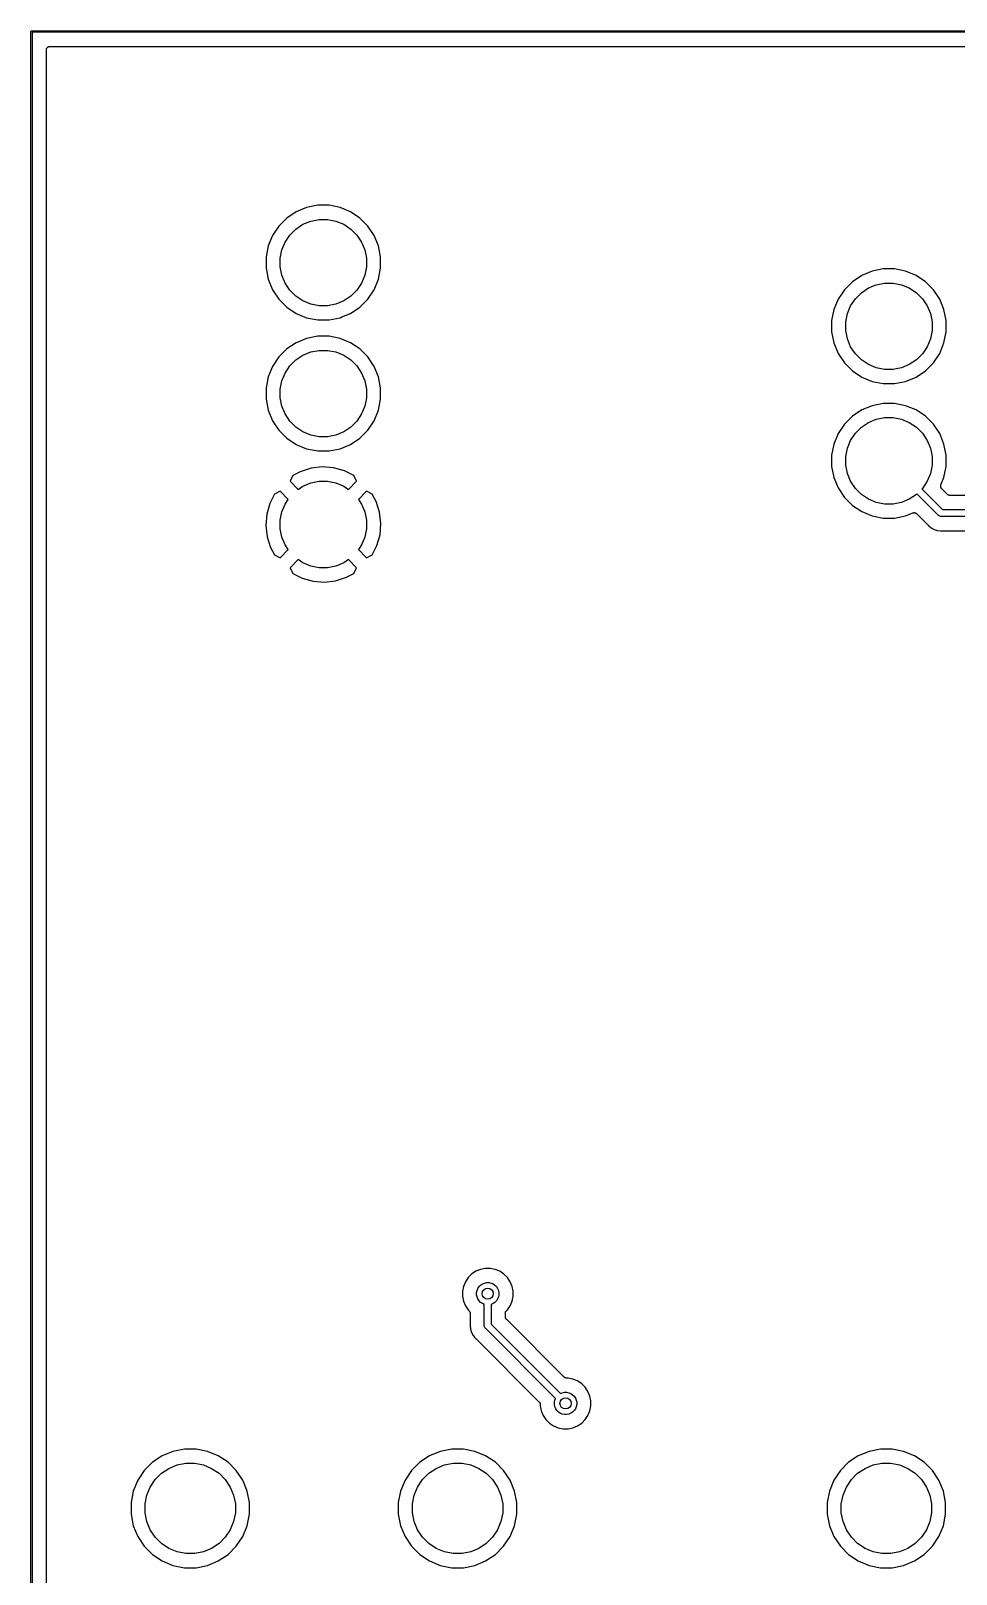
# Model space of a CAD drawing. Extents: x 19 to 115, y -142 to -17.
# Drawn here: x 19.4 to 52.6, y -72 to -16.7 of the extents above; entities that cross this region are included whole.
import ezdxf

# ---------------------------------------------------------------- set-up
doc = ezdxf.new("R2010")
doc.units = 0
doc.layers.add('BLACK', color=7, linetype='CONTINUOUS')

msp = doc.modelspace()

# ---------------------------------------------------------------- linework, layer by layer
at = {"layer": 'BLACK', "linetype": 'CONTINUOUS'}
for p, q in [((19.4049, -16.68), (19.4054, -16.6751)), ((19.405, -16.6812), (19.4049, -16.68)), ((19.405, -142.239), (19.405, -16.6812)), ((19.4054, -16.6751), (19.4068, -16.6704)), ((19.4068, -16.6704), (19.4091, -16.666)), ((19.4091, -16.666), (19.4122, -16.6622)), ((19.4122, -16.6622), (19.416, -16.6591)), ((19.416, -16.6591), (19.4204, -16.6568)), ((19.4204, -16.6568), (19.4251, -16.6554)), ((19.4251, -16.6554), (19.4288, -16.655)), ((19.4288, -16.655), (19.43, -16.6549)), ((19.4288, -16.655), (19.4288, -16.655)), ((19.43, -16.6549), (19.4312, -16.655)), ((19.4312, -16.655), (115.399, -16.655)), ((19.455, -16.705), (19.455, -142.215)), ((115.375, -16.705), (19.455, -16.705)), ((19.963, -17.3382), (19.9643, -17.3263)), ((19.963, -17.3391), (19.963, -17.3382)), ((19.963, -17.34), (19.963, -17.3391)), ((19.963, -17.3391), (19.963, -17.3391)), ((19.963, -17.3391), (19.963, -17.3391)), ((19.963, -134.458), (19.963, -17.34)), ((19.9643, -17.3263), (19.9656, -17.3145)), ((19.9656, -17.3145), (19.9657, -17.314)), ((19.9657, -17.314), (19.9658, -17.3136)), ((19.9658, -17.3136), (19.9694, -17.3022)), ((19.9694, -17.3022), (19.9729, -17.2908)), ((19.9729, -17.2908), (19.9731, -17.2904)), ((19.9731, -17.2904), (19.9733, -17.29)), ((19.9733, -17.29), (19.979, -17.2795)), ((19.979, -17.2795), (19.9847, -17.269)), ((19.9847, -17.269), (19.985, -17.2686)), ((19.985, -17.2686), (19.9852, -17.2682)), ((19.9852, -17.2682), (19.9929, -17.2591)), ((19.9929, -17.2591), (20.0005, -17.2499)), ((20.0005, -17.2499), (20.0009, -17.2496)), ((20.0009, -17.2496), (20.0011, -17.2493)), ((20.0011, -17.2493), (20.0105, -17.2418)), ((20.0105, -17.2418), (20.0197, -17.2342)), ((20.0197, -17.2342), (20.0201, -17.234)), ((20.0201, -17.234), (20.0205, -17.2337)), ((20.0205, -17.2337), (20.0311, -17.2282)), ((20.0311, -17.2282), (20.0416, -17.2226)), ((20.0416, -17.2226), (20.042, -17.2225)), ((20.042, -17.2225), (20.0424, -17.2222)), ((20.0424, -17.2222), (20.0539, -17.2189)), ((20.0539, -17.2189), (20.0653, -17.2154)), ((20.0653, -17.2154), (20.0658, -17.2154)), ((20.0658, -17.2154), (20.0662, -17.2152)), ((20.0662, -17.2152), (20.0781, -17.2142)), ((20.0781, -17.2142), (20.09, -17.213)), ((20.09, -17.213), (114.74, -17.213)), ((28.9352, -23.1462), (28.5981, -23.3714)), ((29.3097, -22.9911), (28.9352, -23.1462)), ((29.7073, -22.912), (29.3097, -22.9911)), ((30.1127, -22.912), (29.7073, -22.912)), ((30.5103, -22.9911), (30.1127, -22.912)), ((30.8848, -23.1462), (30.5103, -22.9911)), ((31.2219, -23.3714), (30.8848, -23.1462)), ((28.3114, -23.6581), (28.0862, -23.9952)), ((28.5981, -23.3714), (28.3114, -23.6581)), ((28.706, -23.9819), (28.9219, -23.766)), ((28.9219, -23.766), (29.1758, -23.5964)), ((29.1758, -23.5964), (29.4579, -23.4796)), ((29.4579, -23.4796), (29.7573, -23.42)), ((29.7573, -23.42), (30.0627, -23.42)), ((30.0627, -23.42), (30.3621, -23.4796)), ((30.3621, -23.4796), (30.6442, -23.5964)), ((30.6442, -23.5964), (30.8981, -23.766)), ((30.8981, -23.766), (31.114, -23.9819)), ((31.5086, -23.6581), (31.2219, -23.3714)), ((31.7338, -23.9952), (31.5086, -23.6581)), ((28.0862, -23.9952), (27.9311, -24.3697)), ((28.4196, -24.5179), (28.5364, -24.2358)), ((28.5364, -24.2358), (28.706, -23.9819)), ((31.114, -23.9819), (31.2836, -24.2358)), ((31.2836, -24.2358), (31.4004, -24.5179)), ((31.8889, -24.3697), (31.7338, -23.9952)), ((27.9311, -24.3697), (27.852, -24.7673)), ((27.852, -24.7673), (27.852, -25.1727)), ((28.36, -24.8173), (28.4196, -24.5179)), ((28.36, -25.1227), (28.36, -24.8173)), ((31.4004, -24.5179), (31.46, -24.8173)), ((31.46, -24.8173), (31.46, -25.1227)), ((31.968, -24.7673), (31.8889, -24.3697)), ((31.968, -25.1727), (31.968, -24.7673)), ((27.852, -25.1727), (27.9311, -25.5703)), ((28.4196, -25.4221), (28.36, -25.1227)), ((28.5364, -25.7042), (28.4196, -25.4221)), ((31.4004, -25.4221), (31.2836, -25.7042)), ((31.46, -25.1227), (31.4004, -25.4221)), ((31.8889, -25.5703), (31.968, -25.1727)), ((49.2452, -25.4312), (48.9081, -25.6564)), ((49.6197, -25.2761), (49.2452, -25.4312)), ((50.0173, -25.197), (49.6197, -25.2761)), ((50.4227, -25.197), (50.0173, -25.197)), ((50.8203, -25.2761), (50.4227, -25.197)), ((51.1948, -25.4312), (50.8203, -25.2761)), ((51.5319, -25.6564), (51.1948, -25.4312)), ((27.9311, -25.5703), (28.0862, -25.9448)), ((28.0862, -25.9448), (28.3114, -26.2819)), ((28.706, -25.9581), (28.5364, -25.7042)), ((28.9219, -26.174), (28.706, -25.9581)), ((31.114, -25.9581), (30.8981, -26.174)), ((31.2836, -25.7042), (31.114, -25.9581)), ((31.5086, -26.2819), (31.7338, -25.9448)), ((31.7338, -25.9448), (31.8889, -25.5703)), ((48.6214, -25.9431), (48.3962, -26.2802)), ((48.9081, -25.6564), (48.6214, -25.9431)), ((49.2319, -26.051), (49.4858, -25.8814)), ((49.4858, -25.8814), (49.7679, -25.7646)), ((49.7679, -25.7646), (50.0673, -25.705)), ((50.0673, -25.705), (50.3727, -25.705)), ((50.3727, -25.705), (50.6721, -25.7646)), ((50.6721, -25.7646), (50.9542, -25.8814)), ((50.9542, -25.8814), (51.2081, -26.051)), ((51.8186, -25.9431), (51.5319, -25.6564)), ((52.0438, -26.2802), (51.8186, -25.9431)), ((28.3114, -26.2819), (28.5981, -26.5686)), ((28.5981, -26.5686), (28.9352, -26.7938)), ((29.1758, -26.3436), (28.9219, -26.174)), ((29.4579, -26.4604), (29.1758, -26.3436)), ((29.7573, -26.52), (29.4579, -26.4604)), ((30.0627, -26.52), (29.7573, -26.52)), ((30.3621, -26.4604), (30.0627, -26.52)), ((30.6442, -26.3436), (30.3621, -26.4604)), ((30.8981, -26.174), (30.6442, -26.3436)), ((30.8848, -26.7938), (31.2219, -26.5686)), ((31.2219, -26.5686), (31.5086, -26.2819)), ((48.3962, -26.2802), (48.2411, -26.6547)), ((48.7296, -26.8029), (48.8464, -26.5208)), ((48.8464, -26.5208), (49.016, -26.2669)), ((49.016, -26.2669), (49.2319, -26.051)), ((51.2081, -26.051), (51.424, -26.2669)), ((51.424, -26.2669), (51.5936, -26.5208)), ((51.5936, -26.5208), (51.7104, -26.8029)), ((52.1989, -26.6547), (52.0438, -26.2802)), ((28.9352, -26.7938), (29.3097, -26.9489)), ((29.3097, -26.9489), (29.7073, -27.028)), ((29.7073, -27.028), (30.1127, -27.028)), ((30.1127, -27.028), (30.5103, -26.9489)), ((30.5103, -26.9489), (30.5741, -26.9225)), ((30.5741, -26.9225), (30.8848, -26.7938)), ((48.2411, -26.6547), (48.162, -27.0523)), ((48.162, -27.0523), (48.162, -27.4577)), ((48.67, -27.1023), (48.7296, -26.8029)), ((48.67, -27.4077), (48.67, -27.1023)), ((51.7104, -26.8029), (51.77, -27.1023)), ((51.77, -27.1023), (51.77, -27.4077)), ((52.278, -27.0523), (52.1989, -26.6547)), ((52.278, -27.4577), (52.278, -27.0523)), ((29.3097, -27.6911), (28.9352, -27.8462)), ((29.7073, -27.612), (29.3097, -27.6911)), ((30.1127, -27.612), (29.7073, -27.612)), ((30.5103, -27.6911), (30.1127, -27.612)), ((30.8848, -27.8462), (30.5103, -27.6911)), ((48.162, -27.4577), (48.2411, -27.8553)), ((48.7296, -27.7071), (48.67, -27.4077)), ((51.77, -27.4077), (51.7104, -27.7071)), ((52.1989, -27.8553), (52.278, -27.4577)), ((28.5981, -28.0714), (28.3114, -28.3581)), ((28.9352, -27.8462), (28.5981, -28.0714)), ((29.1758, -28.2964), (29.4579, -28.1796)), ((29.4579, -28.1796), (29.7573, -28.12)), ((29.7573, -28.12), (30.0627, -28.12)), ((30.0627, -28.12), (30.3621, -28.1796)), ((30.3621, -28.1796), (30.6442, -28.2964)), ((31.2219, -28.0714), (30.8848, -27.8462)), ((31.5086, -28.3581), (31.2219, -28.0714)), ((48.2411, -27.8553), (48.3962, -28.2298)), ((48.3962, -28.2298), (48.6214, -28.5669)), ((48.8464, -27.9892), (48.7296, -27.7071)), ((49.016, -28.2431), (48.8464, -27.9892)), ((49.2319, -28.459), (49.016, -28.2431)), ((51.424, -28.2431), (51.2081, -28.459)), ((51.5936, -27.9892), (51.424, -28.2431)), ((51.7104, -27.7071), (51.5936, -27.9892)), ((51.8186, -28.5669), (52.0438, -28.2298)), ((52.0438, -28.2298), (52.1989, -27.8553)), ((28.0862, -28.6952), (27.9311, -29.0697)), ((28.3114, -28.3581), (28.0862, -28.6952)), ((28.5364, -28.9358), (28.706, -28.6819)), ((28.706, -28.6819), (28.9219, -28.466)), ((28.9219, -28.466), (29.1758, -28.2964)), ((30.6442, -28.2964), (30.8981, -28.466)), ((30.8981, -28.466), (31.114, -28.6819)), ((31.114, -28.6819), (31.2836, -28.9358)), ((31.7338, -28.6952), (31.5086, -28.3581)), ((31.8889, -29.0697), (31.7338, -28.6952)), ((48.6214, -28.5669), (48.9081, -28.8536)), ((49.4858, -28.6286), (49.2319, -28.459)), ((49.7679, -28.7454), (49.4858, -28.6286)), ((50.0673, -28.805), (49.7679, -28.7454)), ((50.6721, -28.7454), (50.3727, -28.805)), ((50.9542, -28.6286), (50.6721, -28.7454)), ((51.2081, -28.459), (50.9542, -28.6286)), ((51.5319, -28.8536), (51.8186, -28.5669)), ((27.9311, -29.0697), (27.852, -29.4673)), ((28.36, -29.5173), (28.4196, -29.2179)), ((28.4196, -29.2179), (28.5364, -28.9358)), ((31.2836, -28.9358), (31.4004, -29.2179)), ((31.4004, -29.2179), (31.46, -29.5173)), ((31.968, -29.4673), (31.8889, -29.0697)), ((48.9081, -28.8536), (49.2452, -29.0788)), ((49.2452, -29.0788), (49.6197, -29.2339)), ((49.6197, -29.2339), (50.0173, -29.313)), ((50.0173, -29.313), (50.4227, -29.313)), ((50.3727, -28.805), (50.0673, -28.805)), ((50.4227, -29.313), (50.8203, -29.2339)), ((50.8203, -29.2339), (51.1948, -29.0788)), ((51.1948, -29.0788), (51.5319, -28.8536)), ((27.852, -29.4673), (27.852, -29.8727)), ((27.852, -29.8727), (27.9311, -30.2703)), ((28.36, -29.8227), (28.36, -29.5173)), ((28.4196, -30.1221), (28.36, -29.8227)), ((31.46, -29.8227), (31.4004, -30.1221)), ((31.46, -29.5173), (31.46, -29.8227)), ((31.8889, -30.2703), (31.968, -29.8727)), ((31.968, -29.8727), (31.968, -29.4673)), ((27.9311, -30.2703), (28.0862, -30.6448)), ((28.5364, -30.4042), (28.4196, -30.1221)), ((28.706, -30.6581), (28.5364, -30.4042)), ((31.2836, -30.4042), (31.114, -30.6581)), ((31.4004, -30.1221), (31.2836, -30.4042)), ((31.7338, -30.6448), (31.8889, -30.2703)), ((49.2452, -30.2612), (48.9081, -30.4864)), ((49.6197, -30.1061), (49.2452, -30.2612)), ((50.0173, -30.027), (49.6197, -30.1061)), ((50.4227, -30.027), (50.0173, -30.027)), ((50.8203, -30.1061), (50.4227, -30.027)), ((51.1948, -30.2612), (50.8203, -30.1061)), ((51.5319, -30.4864), (51.1948, -30.2612)), ((28.0862, -30.6448), (28.3114, -30.9819)), ((28.3114, -30.9819), (28.5981, -31.2686)), ((28.9219, -30.874), (28.706, -30.6581)), ((29.1758, -31.0436), (28.9219, -30.874)), ((30.8981, -30.874), (30.6442, -31.0436)), ((31.114, -30.6581), (30.8981, -30.874)), ((31.2219, -31.2686), (31.5086, -30.9819)), ((31.5086, -30.9819), (31.7338, -30.6448)), ((48.6214, -30.7731), (48.3962, -31.1102)), ((48.9081, -30.4864), (48.6214, -30.7731)), ((49.016, -31.0969), (49.2319, -30.881)), ((49.2319, -30.881), (49.4858, -30.7114)), ((49.4858, -30.7114), (49.7679, -30.5946)), ((49.7679, -30.5946), (50.0673, -30.535)), ((50.0673, -30.535), (50.3727, -30.535)), ((50.3727, -30.535), (50.6721, -30.5946)), ((50.6721, -30.5946), (50.9542, -30.7114)), ((50.9542, -30.7114), (51.2081, -30.881)), ((51.2081, -30.881), (51.424, -31.0969)), ((51.8186, -30.7731), (51.5319, -30.4864)), ((52.0438, -31.1102), (51.8186, -30.7731)), ((28.5981, -31.2686), (28.9352, -31.4938)), ((28.9352, -31.4938), (29.3097, -31.6489)), ((29.4579, -31.1604), (29.1758, -31.0436)), ((29.7573, -31.22), (29.4579, -31.1604)), ((30.0627, -31.22), (29.7573, -31.22)), ((30.3621, -31.1604), (30.0627, -31.22)), ((30.6442, -31.0436), (30.3621, -31.1604)), ((30.5103, -31.6489), (30.8848, -31.4938)), ((30.8848, -31.4938), (31.2219, -31.2686)), ((48.2411, -31.4847), (48.162, -31.8823)), ((48.3962, -31.1102), (48.2411, -31.4847)), ((48.7296, -31.6329), (48.8464, -31.3508)), ((48.8464, -31.3508), (49.016, -31.0969)), ((51.424, -31.0969), (51.5936, -31.3508)), ((51.5936, -31.3508), (51.7104, -31.6329)), ((52.1989, -31.4847), (52.0438, -31.1102)), ((52.278, -31.8823), (52.1989, -31.4847)), ((29.3097, -31.6489), (29.7073, -31.728)), ((29.7073, -31.728), (30.1127, -31.728)), ((30.1127, -31.728), (30.5103, -31.6489)), ((48.162, -31.8823), (48.162, -32.2877)), ((48.67, -31.9323), (48.7296, -31.6329)), ((48.67, -32.2377), (48.67, -31.9323)), ((51.7104, -31.6329), (51.77, -31.9323)), ((51.77, -31.9323), (51.77, -32.2377)), ((52.278, -32.2877), (52.278, -31.8823)), ((28.8196, -32.6152), (28.7172, -32.818)), ((29.0821, -32.4749), (28.8196, -32.6152)), ((29.4689, -32.3496), (29.0821, -32.4749)), ((29.8715, -32.3024), (29.4689, -32.3496)), ((30.2756, -32.3346), (29.8715, -32.3024)), ((30.6657, -32.4451), (30.2756, -32.3346)), ((31.0009, -32.6163), (30.6657, -32.4451)), ((31.1028, -32.818), (31.0009, -32.6163)), ((48.162, -32.2877), (48.2411, -32.6853)), ((48.7296, -32.5371), (48.67, -32.2377)), ((48.8464, -32.8192), (48.7296, -32.5371)), ((51.7104, -32.5371), (51.5936, -32.8192)), ((51.77, -32.2377), (51.7104, -32.5371)), ((52.1989, -32.6853), (52.278, -32.2877)), ((28.358, -33.1772), (28.1563, -33.279)), ((28.6486, -33.4678), (28.358, -33.1772)), ((28.7172, -32.818), (29.0078, -33.1086)), ((29.0078, -33.1086), (29.1758, -32.9964)), ((29.1758, -32.9964), (29.4579, -32.8796)), ((29.4579, -32.8796), (29.7573, -32.82)), ((29.7573, -32.82), (30.0627, -32.82)), ((30.0627, -32.82), (30.3621, -32.8796)), ((30.3621, -32.8796), (30.6442, -32.9964)), ((30.6442, -32.9964), (30.8122, -33.1086)), ((30.8122, -33.1086), (31.1028, -32.818)), ((31.462, -33.1772), (31.1714, -33.4678)), ((31.6648, -33.2796), (31.462, -33.1772)), ((48.2411, -32.6853), (48.3962, -33.0598)), ((48.3962, -33.0598), (48.6214, -33.3969)), ((49.016, -33.0731), (48.8464, -32.8192)), ((49.2319, -33.289), (49.016, -33.0731)), ((51.424, -33.0731), (51.4044, -33.0926)), ((51.4044, -33.0926), (52.1468, -33.835)), ((51.5936, -32.8192), (51.424, -33.0731)), ((52.0801, -32.996), (52.0814, -32.9842)), ((52.0802, -32.9966), (52.0801, -32.996)), ((52.0801, -32.9971), (52.0802, -32.9966)), ((52.0813, -33.0089), (52.0801, -32.9971)), ((52.0823, -33.0207), (52.0813, -33.0089)), ((52.0814, -32.9842), (52.0826, -32.9724)), ((52.0825, -33.0212), (52.0823, -33.0207)), ((52.0825, -33.0218), (52.0825, -33.0212)), ((52.0859, -33.0331), (52.0825, -33.0218)), ((52.0826, -32.9724), (52.0828, -32.9719)), ((52.0828, -32.9714), (52.0864, -32.9601)), ((52.0828, -32.9719), (52.0828, -32.9714)), ((52.0892, -33.0445), (52.0859, -33.0331)), ((52.0864, -32.9601), (52.0898, -32.9487)), ((52.0895, -33.045), (52.0892, -33.0445)), ((52.0896, -33.0455), (52.0895, -33.045)), ((52.0952, -33.056), (52.0896, -33.0455)), ((52.0898, -32.9487), (52.1989, -32.6853)), ((52.1006, -33.0665), (52.0952, -33.056)), ((52.101, -33.0669), (52.1006, -33.0665)), ((52.1012, -33.0674), (52.101, -33.0669)), ((52.1087, -33.0766), (52.1012, -33.0674)), ((52.1161, -33.0859), (52.1087, -33.0766)), ((52.1168, -33.0866), (52.1161, -33.0859)), ((52.1169, -33.0867), (52.1168, -33.0866)), ((52.1173, -33.0871), (52.1169, -33.0867)), ((52.1169, -33.0867), (52.1169, -33.0867)), ((52.32, -33.2898), (52.1173, -33.0871)), ((27.9851, -33.6143), (27.8746, -34.0044)), ((28.1563, -33.279), (27.9851, -33.6143)), ((28.4196, -33.9179), (28.5364, -33.6358)), ((28.5364, -33.6358), (28.6486, -33.4678)), ((31.1714, -33.4678), (31.2836, -33.6358)), ((31.2836, -33.6358), (31.4004, -33.9179)), ((31.8051, -33.5421), (31.6648, -33.2796)), ((31.9304, -33.9289), (31.8051, -33.5421)), ((48.6214, -33.3969), (48.9081, -33.6836)), ((48.9081, -33.6836), (49.2452, -33.9088)), ((49.4858, -33.4586), (49.2319, -33.289)), ((49.7679, -33.5754), (49.4858, -33.4586)), ((50.0673, -33.635), (49.7679, -33.5754)), ((50.3727, -33.635), (50.0673, -33.635)), ((50.6721, -33.5754), (50.3727, -33.635)), ((50.9542, -33.4586), (50.6721, -33.5754)), ((51.2081, -33.289), (50.9542, -33.4586)), ((51.2276, -33.2694), (51.2081, -33.289)), ((52.0023, -34.0441), (51.2276, -33.2694)), ((52.3291, -33.2972), (52.32, -33.2898)), ((52.3381, -33.3048), (52.3291, -33.2972)), ((52.3386, -33.3051), (52.3381, -33.3048)), ((52.3392, -33.3055), (52.3386, -33.3051)), ((52.3495, -33.3111), (52.3392, -33.3055)), ((52.3598, -33.3167), (52.3495, -33.3111)), ((52.3604, -33.3169), (52.3598, -33.3167)), ((52.361, -33.3172), (52.3604, -33.3169)), ((52.3722, -33.3207), (52.361, -33.3172)), ((52.3834, -33.3242), (52.3722, -33.3207)), ((52.3841, -33.3243), (52.3834, -33.3242)), ((52.3847, -33.3245), (52.3841, -33.3243)), ((52.3963, -33.3257), (52.3847, -33.3245)), ((52.408, -33.327), (52.3963, -33.3257)), ((52.4093, -33.327), (52.408, -33.327)), ((52.4094, -33.327), (52.4093, -33.327)), ((52.4098, -33.327), (52.4094, -33.327)), ((52.4094, -33.327), (52.4094, -33.327)), ((53.0371, -33.327), (52.4098, -33.327)), ((27.8746, -34.0044), (27.8424, -34.4085)), ((28.36, -34.2173), (28.4196, -33.9179)), ((28.36, -34.5227), (28.36, -34.2173)), ((31.4004, -33.9179), (31.46, -34.2173)), ((31.46, -34.2173), (31.46, -34.5227)), ((31.9776, -34.3315), (31.9304, -33.9289)), ((31.9454, -34.7356), (31.9776, -34.3315)), ((49.2452, -33.9088), (49.6197, -34.0639)), ((49.6197, -34.0639), (50.0173, -34.143)), ((50.0173, -34.143), (50.4227, -34.143)), ((50.4227, -34.143), (50.8203, -34.0639)), ((50.8203, -34.0639), (51.0837, -33.9548)), ((51.0837, -33.9548), (51.0843, -33.9546)), ((51.0843, -33.9546), (51.0843, -33.9545)), ((51.0843, -33.9545), (51.0844, -33.9545)), ((51.0844, -33.9545), (51.0854, -33.9541)), ((51.0854, -33.9541), (51.0968, -33.9508)), ((51.0968, -33.9508), (51.1081, -33.9475)), ((51.1081, -33.9475), (51.1086, -33.9474)), ((51.1086, -33.9474), (51.1092, -33.9473)), ((51.1092, -33.9473), (51.121, -33.9462)), ((51.121, -33.9462), (51.1328, -33.9451)), ((51.1328, -33.9451), (51.1333, -33.9452)), ((51.1333, -33.9452), (51.1339, -33.9451)), ((51.1339, -33.9451), (51.1456, -33.9464)), ((51.1456, -33.9464), (51.1574, -33.9476)), ((51.1574, -33.9476), (51.158, -33.9478)), ((51.158, -33.9478), (51.1585, -33.9479)), ((51.1585, -33.9479), (51.1698, -33.9514)), ((51.1698, -33.9514), (51.1811, -33.9549)), ((51.1811, -33.9549), (51.1816, -33.9551)), ((51.1816, -33.9551), (51.1822, -33.9553)), ((51.1822, -33.9553), (51.1926, -33.961)), ((51.1926, -33.961), (51.203, -33.9666)), ((51.203, -33.9666), (51.2034, -33.9669)), ((51.2034, -33.9669), (51.2039, -33.9672)), ((51.2039, -33.9672), (51.213, -33.9748)), ((51.213, -33.9748), (51.2221, -33.9823)), ((51.2221, -33.9823), (51.621, -34.3812)), ((52.0062, -34.0488), (52.0023, -34.0441)), ((52.011, -34.0527), (52.0062, -34.0488)), ((52.0252, -34.0644), (52.011, -34.0527)), ((52.0469, -34.076), (52.0252, -34.0644)), ((52.0705, -34.0832), (52.0469, -34.076)), ((52.0889, -34.085), (52.0705, -34.0832)), ((52.095, -34.0856), (52.0889, -34.085)), ((52.0889, -34.085), (52.0889, -34.085)), ((52.1011, -34.085), (52.095, -34.0856)), ((64.7832, -34.085), (52.1011, -34.085)), ((52.1468, -33.835), (64.8289, -33.835)), ((27.8424, -34.4085), (27.8896, -34.8111)), ((27.8896, -34.8111), (28.0149, -35.1979)), ((28.4196, -34.8221), (28.36, -34.5227)), ((28.5364, -35.1042), (28.4196, -34.8221)), ((31.4004, -34.8221), (31.2836, -35.1042)), ((31.46, -34.5227), (31.4004, -34.8221)), ((31.8349, -35.1257), (31.9454, -34.7356)), ((51.621, -34.3812), (51.6222, -34.3825)), ((51.6222, -34.3825), (51.6256, -34.3866)), ((51.6256, -34.3866), (51.6294, -34.3904)), ((51.6294, -34.3904), (51.6452, -34.4098)), ((51.6452, -34.4098), (51.7416, -34.4889)), ((51.7416, -34.4889), (51.8516, -34.5476)), ((51.8516, -34.5476), (51.9709, -34.5838)), ((51.9709, -34.5838), (52.0701, -34.5936)), ((52.0701, -34.5936), (52.0701, -34.5936)), ((52.0701, -34.5936), (52.095, -34.5961)), ((52.095, -34.5961), (52.1199, -34.5936)), ((52.1199, -34.5936), (52.1216, -34.5935)), ((52.1216, -34.5935), (52.127, -34.5935)), ((52.127, -34.5935), (52.1323, -34.593)), ((52.1323, -34.593), (64.5202, -34.593)), ((28.0149, -35.1979), (28.1552, -35.4604)), ((28.358, -35.5628), (28.6486, -35.2722)), ((28.6486, -35.2722), (28.5364, -35.1042)), ((31.2836, -35.1042), (31.1714, -35.2722)), ((31.1714, -35.2722), (31.462, -35.5628)), ((31.6637, -35.4609), (31.8349, -35.1257)), ((28.1552, -35.4604), (28.358, -35.5628)), ((29.0078, -35.6314), (28.7172, -35.922)), ((28.7172, -35.922), (28.8191, -36.1237)), ((29.1758, -35.7436), (29.0078, -35.6314)), ((29.4579, -35.8604), (29.1758, -35.7436)), ((29.7573, -35.92), (29.4579, -35.8604)), ((30.0627, -35.92), (29.7573, -35.92)), ((30.3621, -35.8604), (30.0627, -35.92)), ((30.6442, -35.7436), (30.3621, -35.8604)), ((30.8122, -35.6314), (30.6442, -35.7436)), ((31.1028, -35.922), (30.8122, -35.6314)), ((31.0004, -36.1248), (31.1028, -35.922)), ((31.462, -35.5628), (31.6637, -35.4609)), ((28.8191, -36.1237), (29.1543, -36.2949)), ((29.1543, -36.2949), (29.5444, -36.4054)), ((29.5444, -36.4054), (29.9485, -36.4376)), ((29.9485, -36.4376), (30.3511, -36.3904)), ((30.3511, -36.3904), (30.7379, -36.2651)), ((30.7379, -36.2651), (31.0004, -36.1248)), ((35.1087, -61.3972), (35.0093, -61.5459)), ((35.2352, -61.2707), (35.1087, -61.3972)), ((35.3839, -61.1713), (35.2352, -61.2707)), ((35.5491, -61.1029), (35.3839, -61.1713)), ((35.7246, -61.068), (35.5491, -61.1029)), ((35.9034, -61.068), (35.7246, -61.068)), ((36.0789, -61.1029), (35.9034, -61.068)), ((36.2441, -61.1713), (36.0789, -61.1029)), ((36.3928, -61.2707), (36.2441, -61.1713)), ((36.5193, -61.3972), (36.3928, -61.2707)), ((36.6187, -61.5459), (36.5193, -61.3972)), ((34.9409, -61.7111), (34.906, -61.8866)), ((34.906, -61.8866), (34.906, -62.0654)), ((35.0093, -61.5459), (34.9409, -61.7111)), ((35.414, -61.9366), (35.4294, -61.8593)), ((35.414, -62.0154), (35.414, -61.9366)), ((35.4294, -62.0927), (35.414, -62.0154)), ((35.4294, -61.8593), (35.4595, -61.7865)), ((35.4595, -61.7865), (35.5033, -61.721)), ((35.5033, -61.721), (35.559, -61.6653)), ((35.559, -61.6653), (35.6245, -61.6215)), ((35.6245, -61.6215), (35.6973, -61.5914)), ((35.6973, -61.5914), (35.7746, -61.576)), ((35.7746, -61.576), (35.8534, -61.576)), ((35.8534, -61.576), (35.9307, -61.5914)), ((35.9307, -61.5914), (36.0035, -61.6215)), ((36.0035, -61.6215), (36.069, -61.6653)), ((36.069, -61.6653), (36.1247, -61.721)), ((36.1247, -61.721), (36.1685, -61.7865)), ((36.1685, -61.7865), (36.1986, -61.8593)), ((36.1986, -61.8593), (36.214, -61.9366)), ((36.214, -62.0154), (36.1986, -62.0927)), ((36.214, -61.9366), (36.214, -62.0154)), ((36.6871, -61.7111), (36.6187, -61.5459)), ((36.722, -61.8866), (36.6871, -61.7111)), ((36.722, -62.0654), (36.722, -61.8866)), ((34.906, -62.0654), (34.9409, -62.2409)), ((34.9409, -62.2409), (35.0093, -62.4061)), ((35.0093, -62.4061), (35.1087, -62.5548)), ((35.1087, -62.5548), (35.1438, -62.5899)), ((35.4595, -62.1655), (35.4294, -62.0927)), ((35.5033, -62.231), (35.4595, -62.1655)), ((35.559, -62.2867), (35.5033, -62.231)), ((35.6245, -62.3305), (35.559, -62.2867)), ((35.689, -62.3572), (35.6245, -62.3305)), ((35.689, -63.1129), (35.689, -62.3572)), ((36.0035, -62.3305), (35.939, -62.3572)), ((35.939, -62.3572), (35.939, -63.0672)), ((36.069, -62.2867), (36.0035, -62.3305)), ((36.1247, -62.231), (36.069, -62.2867)), ((36.1685, -62.1655), (36.1247, -62.231)), ((36.1986, -62.0927), (36.1685, -62.1655)), ((36.4842, -62.5899), (36.5193, -62.5548)), ((36.5193, -62.5548), (36.6187, -62.4061)), ((36.6187, -62.4061), (36.6871, -62.2409)), ((36.6871, -62.2409), (36.722, -62.0654)), ((35.1438, -62.5899), (35.1441, -62.5902)), ((35.1441, -62.5902), (35.1441, -62.5902)), ((35.1441, -62.5902), (35.1441, -62.5902)), ((35.1441, -62.5902), (35.145, -62.5912)), ((35.145, -62.5912), (35.1524, -62.6004)), ((35.1524, -62.6004), (35.1598, -62.6094)), ((35.1598, -62.6094), (35.1601, -62.61)), ((35.1601, -62.61), (35.1605, -62.6105)), ((35.1605, -62.6105), (35.1659, -62.621)), ((35.1659, -62.621), (35.1714, -62.6313)), ((35.1714, -62.6313), (35.1716, -62.632)), ((35.1716, -62.632), (35.1719, -62.6325)), ((35.1719, -62.6325), (35.1752, -62.6438)), ((35.1752, -62.6438), (35.1786, -62.655)), ((35.1804, -63.0941), (35.1779, -63.119)), ((35.1779, -63.119), (35.1902, -63.2431)), ((35.1786, -62.655), (35.1786, -62.6557)), ((35.1786, -62.6557), (35.1788, -62.6564)), ((35.1788, -62.6564), (35.1799, -62.6681)), ((35.1799, -62.6681), (35.181, -62.6797)), ((35.181, -63.0834), (35.1804, -63.0888)), ((35.1804, -63.0888), (35.1804, -63.0941)), ((35.181, -62.6797), (35.181, -63.0817)), ((35.181, -63.0817), (35.181, -63.0834)), ((35.6884, -63.119), (35.689, -63.1129)), ((35.689, -63.1251), (35.6884, -63.119)), ((35.69, -63.1348), (35.689, -63.1251)), ((35.6908, -63.1435), (35.69, -63.1348)), ((35.939, -63.0672), (38.4269, -65.5551)), ((36.447, -62.6779), (36.4483, -62.6663)), ((36.447, -62.6792), (36.447, -62.6779)), ((36.447, -62.6793), (36.447, -62.6792)), ((36.447, -62.6797), (36.447, -62.6793)), ((36.447, -62.6793), (36.447, -62.6793)), ((36.447, -62.8042), (36.447, -62.6797)), ((36.4481, -62.8159), (36.447, -62.8042)), ((36.4492, -62.8276), (36.4481, -62.8159)), ((36.4483, -62.6663), (36.4495, -62.6546)), ((36.4494, -62.8282), (36.4492, -62.8276)), ((36.4494, -62.8289), (36.4494, -62.8282)), ((36.4528, -62.8401), (36.4494, -62.8289)), ((36.4495, -62.6546), (36.4497, -62.654)), ((36.4497, -62.654), (36.4498, -62.6533)), ((36.4498, -62.6533), (36.4533, -62.6421)), ((36.4561, -62.8514), (36.4528, -62.8401)), ((36.4533, -62.6421), (36.4568, -62.6309)), ((36.4564, -62.852), (36.4561, -62.8514)), ((36.4566, -62.8526), (36.4564, -62.852)), ((36.4621, -62.863), (36.4566, -62.8526)), ((36.4568, -62.6309), (36.4571, -62.6303)), ((36.4571, -62.6303), (36.4573, -62.6297)), ((36.4573, -62.6297), (36.4629, -62.6194)), ((36.4675, -62.8734), (36.4621, -62.863)), ((36.4629, -62.6194), (36.4685, -62.6091)), ((36.4679, -62.8739), (36.4675, -62.8734)), ((36.4682, -62.8745), (36.4679, -62.8739)), ((36.4756, -62.8836), (36.4682, -62.8745)), ((36.4685, -62.6091), (36.4689, -62.6085)), ((36.4689, -62.6085), (36.4692, -62.608)), ((36.4692, -62.608), (36.4767, -62.599)), ((36.483, -62.8927), (36.4756, -62.8836)), ((36.4767, -62.599), (36.4842, -62.5899)), ((36.4839, -62.8937), (36.483, -62.8927)), ((36.4842, -62.894), (36.4839, -62.8937)), ((36.4839, -62.8937), (36.4839, -62.8937)), ((36.4839, -62.8937), (36.4839, -62.8937)), ((38.558, -64.9678), (36.4842, -62.894)), ((35.1902, -63.2431), (35.2264, -63.3624)), ((35.2264, -63.3624), (35.2851, -63.4724)), ((35.2851, -63.4724), (35.3484, -63.5494)), ((35.3484, -63.5494), (35.3484, -63.5495)), ((35.3484, -63.5495), (35.3642, -63.5688)), ((35.3642, -63.5688), (35.3836, -63.5846)), ((35.3836, -63.5846), (35.3849, -63.5858)), ((35.3849, -63.5858), (35.3887, -63.5896)), ((35.3887, -63.5896), (35.3928, -63.593)), ((35.3928, -63.593), (37.6628, -65.863)), ((35.698, -63.1671), (35.6908, -63.1435)), ((35.7096, -63.1888), (35.698, -63.1671)), ((35.7213, -63.203), (35.7096, -63.1888)), ((35.7252, -63.2078), (35.7213, -63.203)), ((35.7299, -63.2117), (35.7252, -63.2078)), ((38.2501, -65.7319), (35.7299, -63.2117)), ((38.5671, -64.9752), (38.558, -64.9678)), ((38.5761, -64.9828), (38.5671, -64.9752)), ((38.5766, -64.9831), (38.5761, -64.9828)), ((38.5772, -64.9835), (38.5766, -64.9831)), ((38.5875, -64.9891), (38.5772, -64.9835)), ((38.5978, -64.9947), (38.5875, -64.9891)), ((38.5984, -64.9949), (38.5978, -64.9947)), ((38.599, -64.9952), (38.5984, -64.9949)), ((38.6101, -64.9987), (38.599, -64.9952)), ((38.6214, -65.0022), (38.6101, -64.9987)), ((38.6221, -65.0023), (38.6214, -65.0022)), ((38.6227, -65.0025), (38.6221, -65.0023)), ((38.6343, -65.0037), (38.6227, -65.0025)), ((38.646, -65.005), (38.6343, -65.0037)), ((38.6473, -65.005), (38.646, -65.005)), ((38.6474, -65.005), (38.6473, -65.005)), ((38.6478, -65.005), (38.6474, -65.005)), ((38.6474, -65.005), (38.6474, -65.005)), ((38.6974, -65.005), (38.6478, -65.005)), ((38.8729, -65.0399), (38.6974, -65.005)), ((39.0381, -65.1083), (38.8729, -65.0399)), ((39.1868, -65.2077), (39.0381, -65.1083)), ((39.3133, -65.3342), (39.1868, -65.2077)), ((39.4127, -65.4829), (39.3133, -65.3342)), ((37.6628, -65.863), (37.6631, -65.8633)), ((37.6631, -65.8633), (37.6631, -65.8633)), ((37.6631, -65.8633), (37.6631, -65.8633)), ((37.6631, -65.8633), (37.664, -65.8643)), ((37.664, -65.8643), (37.6714, -65.8735)), ((37.6714, -65.8735), (37.6788, -65.8825)), ((37.6788, -65.8825), (37.6791, -65.8831)), ((37.6791, -65.8831), (37.6795, -65.8836)), ((37.6795, -65.8836), (37.6849, -65.8941)), ((37.6849, -65.8941), (37.6904, -65.9044)), ((37.6904, -65.9044), (37.6906, -65.905)), ((37.6906, -65.905), (37.6909, -65.9056)), ((37.6909, -65.9056), (37.6942, -65.9169)), ((38.208, -65.8736), (38.2234, -65.7963)), ((38.208, -65.9524), (38.208, -65.8736)), ((38.2234, -65.7963), (38.2501, -65.7319)), ((38.4269, -65.5551), (38.4913, -65.5284)), ((38.4913, -65.5284), (38.5686, -65.513)), ((38.5686, -65.513), (38.6474, -65.513)), ((38.6474, -65.513), (38.7247, -65.5284)), ((38.7247, -65.5284), (38.7975, -65.5585)), ((38.7975, -65.5585), (38.863, -65.6023)), ((38.863, -65.6023), (38.9187, -65.658)), ((38.9187, -65.658), (38.9625, -65.7235)), ((38.9625, -65.7235), (38.9926, -65.7963)), ((38.9926, -65.7963), (39.008, -65.8736)), ((39.008, -65.8736), (39.008, -65.9524)), ((39.4811, -65.6481), (39.4127, -65.4829)), ((39.516, -65.8236), (39.4811, -65.6481)), ((39.516, -66.0024), (39.516, -65.8236)), ((37.6942, -65.9169), (37.6976, -65.9281)), ((37.6976, -65.9281), (37.6976, -65.9288)), ((37.6976, -65.9288), (37.6978, -65.9294)), ((37.6978, -65.9294), (37.6989, -65.9411)), ((37.6989, -65.9411), (37.7, -65.9528)), ((37.7, -65.9528), (37.7, -66.0024)), ((37.7, -66.0024), (37.7349, -66.1779)), ((37.7349, -66.1779), (37.8033, -66.3431)), ((37.8033, -66.3431), (37.9027, -66.4918)), ((38.2234, -66.0297), (38.208, -65.9524)), ((38.2535, -66.1025), (38.2234, -66.0297)), ((38.2973, -66.168), (38.2535, -66.1025)), ((38.353, -66.2237), (38.2973, -66.168)), ((38.4185, -66.2675), (38.353, -66.2237)), ((38.4913, -66.2976), (38.4185, -66.2675)), ((38.5686, -66.313), (38.4913, -66.2976)), ((38.6474, -66.313), (38.5686, -66.313)), ((38.7247, -66.2976), (38.6474, -66.313)), ((38.7975, -66.2675), (38.7247, -66.2976)), ((38.863, -66.2237), (38.7975, -66.2675)), ((38.9187, -66.168), (38.863, -66.2237)), ((38.9625, -66.1025), (38.9187, -66.168)), ((38.9926, -66.0297), (38.9625, -66.1025)), ((39.008, -65.9524), (38.9926, -66.0297)), ((39.3133, -66.4918), (39.4127, -66.3431)), ((39.4127, -66.3431), (39.4811, -66.1779)), ((39.4811, -66.1779), (39.516, -66.0024)), ((37.9027, -66.4918), (38.0292, -66.6183)), ((38.0292, -66.6183), (38.1779, -66.7177)), ((38.1779, -66.7177), (38.3431, -66.7861)), ((38.3431, -66.7861), (38.5186, -66.821)), ((38.5186, -66.821), (38.6974, -66.821)), ((38.6974, -66.821), (38.8729, -66.7861)), ((38.8729, -66.7861), (39.0381, -66.7177)), ((39.0381, -66.7177), (39.1868, -66.6183)), ((39.1868, -66.6183), (39.3133, -66.4918)), ((24.9204, -67.552), (24.5093, -67.6338)), ((25.3396, -67.552), (24.9204, -67.552)), ((25.7507, -67.6338), (25.3396, -67.552)), ((34.5204, -67.552), (34.1093, -67.6338)), ((34.9396, -67.552), (34.5204, -67.552)), ((35.3507, -67.6338), (34.9396, -67.552)), ((49.9204, -67.552), (49.5093, -67.6338)), ((50.3396, -67.552), (49.9204, -67.552)), ((50.7507, -67.6338), (50.3396, -67.552)), ((23.7735, -68.0271), (23.4771, -68.3235)), ((24.122, -67.7942), (23.7735, -68.0271)), ((24.5093, -67.6338), (24.122, -67.7942)), ((24.3626, -68.2444), (24.6575, -68.1223)), ((24.6575, -68.1223), (24.9704, -68.06)), ((24.9704, -68.06), (25.2896, -68.06)), ((25.2896, -68.06), (25.6025, -68.1223)), ((25.6025, -68.1223), (25.8974, -68.2444)), ((26.138, -67.7942), (25.7507, -67.6338)), ((26.4865, -68.0271), (26.138, -67.7942)), ((26.7829, -68.3235), (26.4865, -68.0271)), ((33.3735, -68.0271), (33.0771, -68.3235)), ((33.722, -67.7942), (33.3735, -68.0271)), ((34.1093, -67.6338), (33.722, -67.7942)), ((33.9626, -68.2444), (34.2575, -68.1223)), ((34.2575, -68.1223), (34.5704, -68.06)), ((34.5704, -68.06), (34.8896, -68.06)), ((34.8896, -68.06), (35.2025, -68.1223)), ((35.2025, -68.1223), (35.4974, -68.2444)), ((35.738, -67.7942), (35.3507, -67.6338)), ((36.0865, -68.0271), (35.738, -67.7942)), ((36.3829, -68.3235), (36.0865, -68.0271)), ((48.7735, -68.0271), (48.4771, -68.3235)), ((49.122, -67.7942), (48.7735, -68.0271)), ((49.5093, -67.6338), (49.122, -67.7942)), ((49.3626, -68.2444), (49.6575, -68.1223)), ((49.6575, -68.1223), (49.9704, -68.06)), ((49.9704, -68.06), (50.2896, -68.06)), ((50.2896, -68.06), (50.6025, -68.1223)), ((50.6025, -68.1223), (50.8974, -68.2444)), ((51.138, -67.7942), (50.7507, -67.6338)), ((51.4865, -68.0271), (51.138, -67.7942)), ((51.7829, -68.3235), (51.4865, -68.0271)), ((23.2442, -68.672), (23.0838, -69.0593)), ((23.4771, -68.3235), (23.2442, -68.672)), ((23.6944, -68.9126), (23.8717, -68.6473)), ((23.8717, -68.6473), (24.0973, -68.4217)), ((24.0973, -68.4217), (24.3626, -68.2444)), ((25.8974, -68.2444), (26.1627, -68.4217)), ((26.1627, -68.4217), (26.3883, -68.6473)), ((26.3883, -68.6473), (26.5656, -68.9126)), ((27.0158, -68.672), (26.7829, -68.3235)), ((27.1762, -69.0593), (27.0158, -68.672)), ((32.8442, -68.672), (32.6838, -69.0593)), ((33.0771, -68.3235), (32.8442, -68.672)), ((33.2944, -68.9126), (33.4717, -68.6473)), ((33.4717, -68.6473), (33.6973, -68.4217)), ((33.6973, -68.4217), (33.9626, -68.2444)), ((35.4974, -68.2444), (35.7627, -68.4217)), ((35.7627, -68.4217), (35.9883, -68.6473)), ((35.9883, -68.6473), (36.1656, -68.9126)), ((36.6158, -68.672), (36.3829, -68.3235)), ((36.7762, -69.0593), (36.6158, -68.672)), ((48.2442, -68.672), (48.0838, -69.0593)), ((48.4771, -68.3235), (48.2442, -68.672)), ((48.6944, -68.9126), (48.8717, -68.6473)), ((48.8717, -68.6473), (49.0973, -68.4217)), ((49.0973, -68.4217), (49.3626, -68.2444)), ((50.8974, -68.2444), (51.1627, -68.4217)), ((51.1627, -68.4217), (51.3883, -68.6473)), ((51.3883, -68.6473), (51.5656, -68.9126)), ((52.0158, -68.672), (51.7829, -68.3235)), ((52.1762, -69.0593), (52.0158, -68.672)), ((23.0838, -69.0593), (23.002, -69.4704)), ((23.51, -69.5204), (23.5723, -69.2075)), ((23.5723, -69.2075), (23.6944, -68.9126)), ((26.5656, -68.9126), (26.6877, -69.2075)), ((26.6877, -69.2075), (26.75, -69.5204)), ((27.258, -69.4704), (27.1762, -69.0593)), ((32.6838, -69.0593), (32.602, -69.4704)), ((33.11, -69.5204), (33.1723, -69.2075)), ((33.1723, -69.2075), (33.2944, -68.9126)), ((36.1656, -68.9126), (36.2877, -69.2075)), ((36.2877, -69.2075), (36.35, -69.5204)), ((36.858, -69.4704), (36.7762, -69.0593)), ((48.0838, -69.0593), (48.002, -69.4704)), ((48.51, -69.5204), (48.5723, -69.2075)), ((48.5723, -69.2075), (48.6944, -68.9126)), ((51.5656, -68.9126), (51.6877, -69.2075)), ((51.6877, -69.2075), (51.75, -69.5204)), ((52.258, -69.4704), (52.1762, -69.0593)), ((23.002, -69.4704), (23.002, -69.8896)), ((23.51, -69.8396), (23.51, -69.5204)), ((26.75, -69.5204), (26.75, -69.8396)), ((27.258, -69.8896), (27.258, -69.4704)), ((32.602, -69.4704), (32.602, -69.8896)), ((33.11, -69.8396), (33.11, -69.5204)), ((36.35, -69.5204), (36.35, -69.8396)), ((36.858, -69.8896), (36.858, -69.4704)), ((48.002, -69.4704), (48.002, -69.8896)), ((48.51, -69.8396), (48.51, -69.5204)), ((51.75, -69.5204), (51.75, -69.8396)), ((52.258, -69.8896), (52.258, -69.4704)), ((23.002, -69.8896), (23.0838, -70.3007)), ((23.0838, -70.3007), (23.2442, -70.688)), ((23.5723, -70.1525), (23.51, -69.8396)), ((23.6944, -70.4474), (23.5723, -70.1525)), ((26.6877, -70.1525), (26.5656, -70.4474)), ((26.75, -69.8396), (26.6877, -70.1525)), ((27.0158, -70.688), (27.1762, -70.3007)), ((27.1762, -70.3007), (27.258, -69.8896)), ((32.602, -69.8896), (32.6838, -70.3007)), ((32.6838, -70.3007), (32.8442, -70.688)), ((33.1723, -70.1525), (33.11, -69.8396)), ((33.2944, -70.4474), (33.1723, -70.1525)), ((36.2877, -70.1525), (36.1656, -70.4474)), ((36.35, -69.8396), (36.2877, -70.1525)), ((36.6158, -70.688), (36.7762, -70.3007)), ((36.7762, -70.3007), (36.858, -69.8896)), ((48.002, -69.8896), (48.0838, -70.3007)), ((48.0838, -70.3007), (48.2442, -70.688)), ((48.5723, -70.1525), (48.51, -69.8396)), ((48.6944, -70.4474), (48.5723, -70.1525)), ((51.6877, -70.1525), (51.5656, -70.4474)), ((51.75, -69.8396), (51.6877, -70.1525)), ((52.0158, -70.688), (52.1762, -70.3007)), ((52.1762, -70.3007), (52.258, -69.8896)), ((23.2442, -70.688), (23.4771, -71.0365)), ((23.8717, -70.7127), (23.6944, -70.4474)), ((24.0973, -70.9383), (23.8717, -70.7127)), ((26.3883, -70.7127), (26.1627, -70.9383)), ((26.5656, -70.4474), (26.3883, -70.7127)), ((26.7829, -71.0365), (27.0158, -70.688)), ((32.8442, -70.688), (33.0771, -71.0365)), ((33.4717, -70.7127), (33.2944, -70.4474)), ((33.6973, -70.9383), (33.4717, -70.7127)), ((35.9883, -70.7127), (35.7627, -70.9383)), ((36.1656, -70.4474), (35.9883, -70.7127)), ((36.3829, -71.0365), (36.6158, -70.688)), ((48.2442, -70.688), (48.4771, -71.0365)), ((48.8717, -70.7127), (48.6944, -70.4474)), ((49.0973, -70.9383), (48.8717, -70.7127)), ((51.3883, -70.7127), (51.1627, -70.9383)), ((51.5656, -70.4474), (51.3883, -70.7127)), ((51.7829, -71.0365), (52.0158, -70.688)), ((23.4771, -71.0365), (23.7735, -71.3329)), ((23.7735, -71.3329), (24.122, -71.5658)), ((24.3626, -71.1156), (24.0973, -70.9383)), ((24.6575, -71.2377), (24.3626, -71.1156)), ((24.9704, -71.3), (24.6575, -71.2377)), ((25.2896, -71.3), (24.9704, -71.3)), ((25.6025, -71.2377), (25.2896, -71.3)), ((25.8974, -71.1156), (25.6025, -71.2377)), ((26.1627, -70.9383), (25.8974, -71.1156)), ((26.138, -71.5658), (26.4865, -71.3329)), ((26.4865, -71.3329), (26.7829, -71.0365)), ((33.0771, -71.0365), (33.3735, -71.3329)), ((33.3735, -71.3329), (33.722, -71.5658)), ((33.9626, -71.1156), (33.6973, -70.9383)), ((34.2575, -71.2377), (33.9626, -71.1156)), ((34.5704, -71.3), (34.2575, -71.2377)), ((34.8896, -71.3), (34.5704, -71.3)), ((35.2025, -71.2377), (34.8896, -71.3)), ((35.4974, -71.1156), (35.2025, -71.2377)), ((35.7627, -70.9383), (35.4974, -71.1156)), ((35.738, -71.5658), (36.0865, -71.3329)), ((36.0865, -71.3329), (36.3829, -71.0365)), ((48.4771, -71.0365), (48.7735, -71.3329)), ((48.7735, -71.3329), (49.122, -71.5658)), ((49.3626, -71.1156), (49.0973, -70.9383)), ((49.6575, -71.2377), (49.3626, -71.1156)), ((49.9704, -71.3), (49.6575, -71.2377)), ((50.2896, -71.3), (49.9704, -71.3)), ((50.6025, -71.2377), (50.2896, -71.3)), ((50.8974, -71.1156), (50.6025, -71.2377)), ((51.1627, -70.9383), (50.8974, -71.1156)), ((51.138, -71.5658), (51.4865, -71.3329)), ((51.4865, -71.3329), (51.7829, -71.0365)), ((24.122, -71.5658), (24.5093, -71.7262)), ((24.5093, -71.7262), (24.9204, -71.808)), ((24.9204, -71.808), (25.3396, -71.808)), ((25.3396, -71.808), (25.7507, -71.7262)), ((25.7507, -71.7262), (26.138, -71.5658)), ((33.722, -71.5658), (34.1093, -71.7262)), ((34.1093, -71.7262), (34.5204, -71.808)), ((34.5204, -71.808), (34.9396, -71.808)), ((34.9396, -71.808), (35.3507, -71.7262)), ((35.3507, -71.7262), (35.738, -71.5658)), ((49.122, -71.5658), (49.5093, -71.7262)), ((49.5093, -71.7262), (49.9204, -71.808)), ((49.9204, -71.808), (50.3396, -71.808)), ((50.3396, -71.808), (50.7507, -71.7262)), ((50.7507, -71.7262), (51.138, -71.5658))]:
    msp.add_line(p, q, dxfattribs=at)
at = {"layer": 'BLACK'}
for centre in [(35.814, -61.976), (38.608, -65.913)]:
    msp.add_circle(centre, 0.2, dxfattribs=at)

doc.saveas('drawing.dxf')
